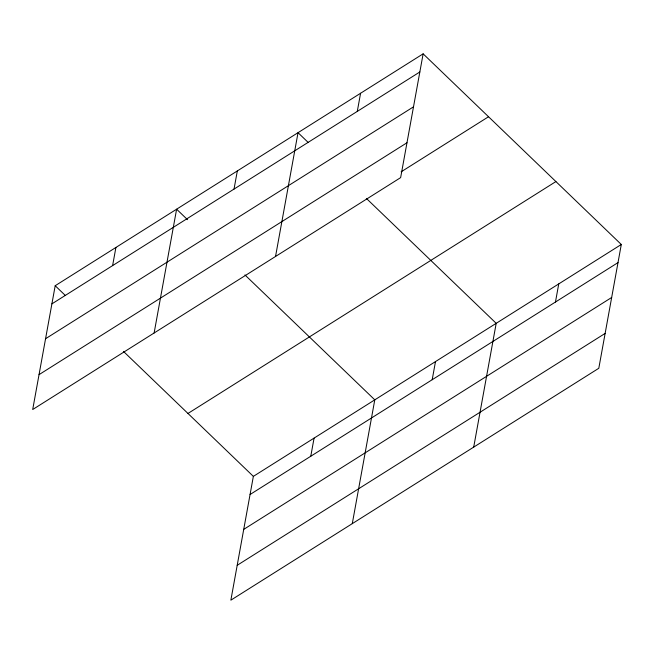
<?xml version="1.0" encoding="UTF-8"?>
<svg xmlns="http://www.w3.org/2000/svg" width="654" height="654" viewBox="0 0 654 654"><rect width="100%" height="100%" fill="white"/><g stroke="black" fill="none" stroke-linecap="round" stroke-linejoin="round"><path stroke-width="0.98" d="M423.138 53.832L55.198 285.724L32.7 409.518L400.64 177.626L423.138 53.832L621.3 244.482L598.802 368.276L230.862 600.168L253.36 476.374L621.3 244.482M112.611 265.598L115.905 247.465M154.123 332.992L176.613 209.206L187.518 219.687M234.034 189.071L237.328 170.939M275.538 256.466L298.036 132.68L308.206 142.466M357.288 111.393L360.583 93.26M310.773 456.247L314.075 438.115M352.285 523.641L374.783 399.847L244.939 274.933M432.196 379.721L435.49 361.588M473.709 447.115L496.198 323.321L366.363 198.407M555.459 302.042L558.753 283.901M51.903 303.865L419.835 71.973M45.567 338.731L413.5 106.839M39.036 374.652L406.976 142.76M401.131 171.83L488.53 116.747M187.968 413.459L555.908 181.567M250.065 494.506L618.005 262.614M243.729 529.372L611.67 297.48M237.206 565.293L605.138 333.409M55.198 285.724L65.367 295.51M123.524 351.46L253.36 476.374"/></g></svg>
